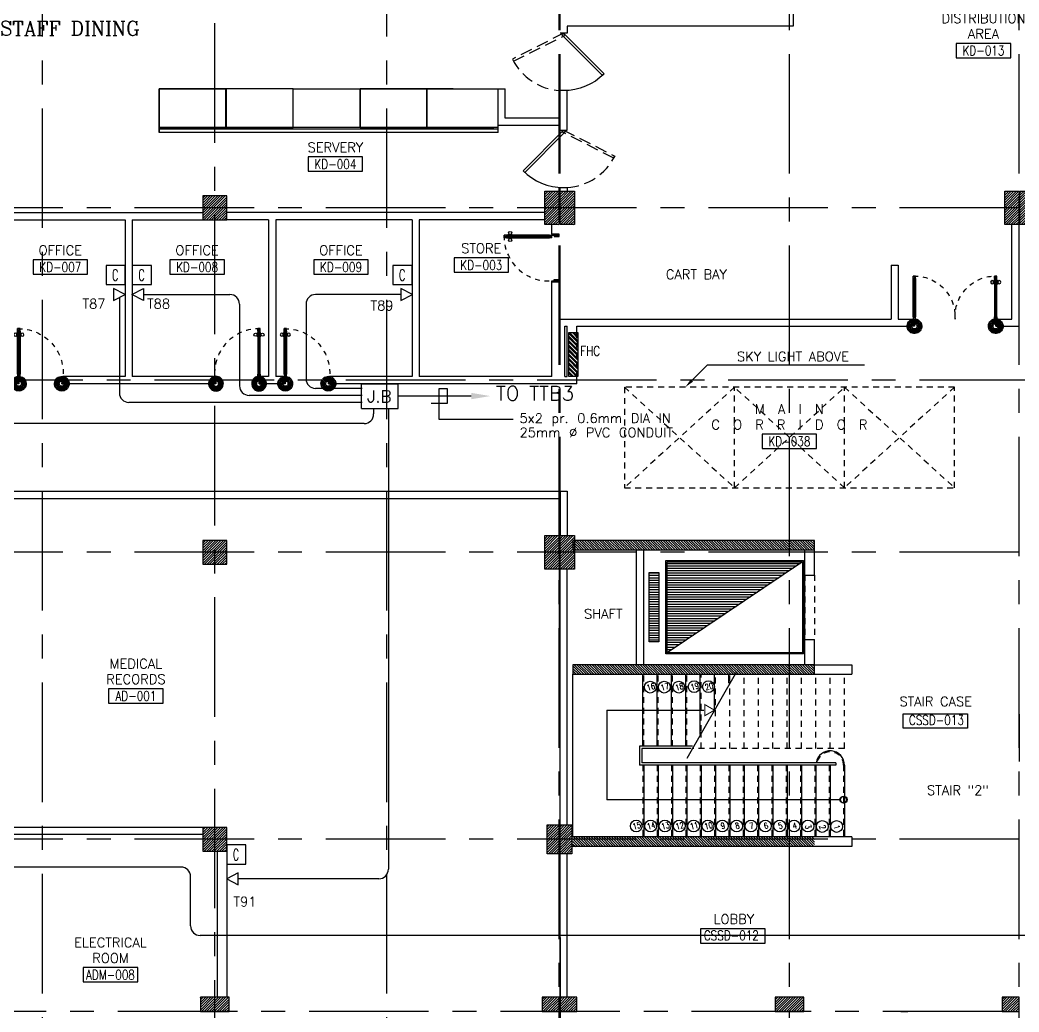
# Model space of a CAD drawing. Extents: x 0.8 to 94.1, y -6.1 to 84.2.
# Drawn here: x 28.48 to 49.38, y 40.48 to 61.22 of the extents above; entities that cross this region are included whole.
import ezdxf
from ezdxf.enums import TextEntityAlignment as Align

# ---------------------------------------------------------------- set-up
doc = ezdxf.new("R2010")
doc.units = 0
doc.header["$MEASUREMENT"] = 0
for name, pattern in [('CENTERX2', [4, 2.5, -0.5, 0.5, -0.5]), ('HIDDEN', [0.375, 0.25, -0.125]), ('HIDDEN2', [0.1875, 0.125, -0.0625])]:
    doc.linetypes.add(name, pattern=pattern)
doc.layers.get('0').update_dxf_attribs({"color": 11, "linetype": 'CONTINUOUS'})
for name, color, linetype in [('AXES', 11, 'CENTERX2'), ('COL', 11, 'CONTINUOUS'), ('COUNTER', 11, 'CONTINUOUS'), ('DOOR', 11, 'CONTINUOUS'), ('E-CO', 6, 'CONTINUOUS'), ('E-TEL', 4, 'CONTINUOUS'), ('E-TEXT', 2, 'CONTINUOUS'), ('E-WIRE', 4, 'CONTINUOUS'), ('FHC', 11, 'CONTINUOUS'), ('HAT', 11, 'CONTINUOUS'), ('HIDDEN', 11, 'HIDDEN2'), ('LIFTS', 11, 'CONTINUOUS'), ('RM-BOX', 11, 'CONTINUOUS'), ('RM-IND', 11, 'CONTINUOUS'), ('RM-NAME', 11, 'CONTINUOUS'), ('RM-NO', 11, 'CONTINUOUS'), ('SLOPE', 11, 'CONTINUOUS'), ('STR', 11, 'CONTINUOUS'), ('WALL', 11, 'CONTINUOUS')]:
    doc.layers.add(name, color=color, linetype=linetype)
doc.styles.add('ROMANC', font='romanc', dxfattribs={"height": 0.1})
doc.styles.add('ROMANS', font='ROMANS.shx', dxfattribs={"width": 0.6})
doc.styles.get("Standard").update_dxf_attribs({"font": 'TXT.shx'})
pattern_1 = [(45, (-343.988534, 1.958326), (-0.0265165043, 0.0265165043), [])]

# ---------------------------------------------------------------- blocks, each defined once
blk = doc.blocks.new('RM1')
at = {"layer": 'RM-BOX'}
blk.add_lwpolyline([(570, -200), (-570, -200), (-570, -500), (570, -500)], close=True, dxfattribs=at)
at = {"layer": 'RM-NAME', "style": 'ROMANS'}
for tag, p in [('ROOMNAME1', (0, 324)), ('ROOMNAME2', (0, 0))]:
    blk.add_attdef(tag, text='', height=200, dxfattribs=at).set_placement(p, align=Align.MIDDLE)
at = {"layer": 'RM-NO', "style": 'ROMANS', "width": 0.8}
blk.add_attdef('ROOMNO', text='', height=200, dxfattribs=at).set_placement((0, -350), align=Align.MIDDLE)
blk = doc.blocks.new('COL50')
at = {"layer": 'COL'}
blk.add_lwpolyline([(-250, 250), (-250, -250), (250, -250), (250, 250)], close=True, dxfattribs=at)
blk = doc.blocks.new('*X90')
at = {"color": 0}
for p, q in [((203889, 41926), (204364, 42401)), ((203889, 41979), (204311, 42401)), ((203889, 42032), (204258, 42401)), ((203889, 42085), (204205, 42401)), ((203889, 42138), (204152, 42401)), ((203889, 42191), (204099, 42401)), ((203889, 42244), (204046, 42401)), ((203889, 42297), (203993, 42401)), ((203889, 42350), (203940, 42401)), ((203917, 41901), (204389, 42373)), ((203970, 41901), (204389, 42320)), ((204023, 41901), (204389, 42267)), ((204076, 41901), (204389, 42214)), ((204129, 41901), (204389, 42161)), ((204182, 41901), (204389, 42108)), ((204235, 41901), (204389, 42055)), ((204288, 41901), (204389, 42001)), ((204341, 41901), (204389, 41948))]:
    blk.add_line(p, q, dxfattribs=at)
blk = doc.blocks.new('*X92')
at = {"color": 0}
for p, q in [((203889, 47918), (204371, 48401)), ((203889, 47972), (204318, 48401)), ((203889, 48025), (204265, 48401)), ((203889, 48078), (204212, 48401)), ((203889, 48131), (204159, 48401)), ((203889, 48184), (204106, 48401)), ((203889, 48237), (204053, 48401)), ((203889, 48290), (204000, 48401)), ((203889, 48343), (203947, 48401)), ((203924, 47901), (204389, 48365)), ((203977, 47901), (204389, 48312)), ((204030, 47901), (204389, 48259)), ((204083, 47901), (204389, 48206)), ((204136, 47901), (204389, 48153)), ((204189, 47901), (204389, 48100)), ((204242, 47901), (204389, 48047)), ((204295, 47901), (204389, 47994)), ((204348, 47901), (204389, 47941))]:
    blk.add_line(p, q, dxfattribs=at)
blk = doc.blocks.new('*X94')
at = {"color": 0}
for p, q in [((203889, 55131), (204359, 55601)), ((203889, 55184), (204306, 55601)), ((203889, 55237), (204253, 55601)), ((203889, 55290), (204199, 55601)), ((203889, 55343), (204146, 55601)), ((203889, 55396), (204093, 55601)), ((203889, 55449), (204040, 55601)), ((203889, 55502), (203987, 55601)), ((203889, 55555), (203934, 55601)), ((203912, 55101), (204389, 55578)), ((203965, 55101), (204389, 55525)), ((204018, 55101), (204389, 55472)), ((204071, 55101), (204389, 55419)), ((204124, 55101), (204389, 55366)), ((204177, 55101), (204389, 55313)), ((204230, 55101), (204389, 55260)), ((204283, 55101), (204389, 55207)), ((204336, 55101), (204389, 55154))]:
    blk.add_line(p, q, dxfattribs=at)
blk = doc.blocks.new('A$C272A55A0')
at = {"layer": 'DOOR', "color": 0, "linetype": 'ByBlock'}
for p, q in [((0, 900), (0, 1050)), ((50, 1050), (0, 1050)), ((50, 950), (50, 1050)), ((1750, 950), (1750, 1050)), ((1750, 1050), (1800, 1050)), ((1800, 1050), (1800, 900)), ((0, 900), (25, 900)), ((25, 950), (50, 950)), ((25, 900), (25, 950)), ((75, 900), (25, 900)), ((25, 850), (25, 900)), ((42, 850), (25, 850)), ((58, 870), (42, 870)), ((42, 870), (42, 850)), ((58, 850), (58, 870)), ((75, 850), (58, 850)), ((75, 900), (75, 850)), ((1725, 900), (1775, 900)), ((1725, 900), (1725, 850)), ((1725, 850), (1742, 850)), ((1742, 870), (1758, 870)), ((1742, 850), (1742, 870)), ((1775, 950), (1750, 950)), ((1758, 870), (1758, 850)), ((1758, 850), (1775, 850)), ((1775, 900), (1775, 950)), ((1800, 900), (1775, 900)), ((1775, 850), (1775, 900)), ((25, 50), (42, 50)), ((25, 50), (25, 0)), ((25, 0), (75, 0)), ((75, 0), (25, 0)), ((42, 50), (42, 30)), ((42, 30), (58, 30)), ((58, 50), (75, 50)), ((58, 50), (58, 30)), ((75, 50), (75, 0)), ((1718, 160), (1709, 160)), ((1709, 95), (1709, 160)), ((1718, 95), (1709, 95)), ((1725, 173), (1718, 173)), ((1718, 173), (1718, 83)), ((1718, 95), (1718, 160)), ((1725, 83), (1718, 83)), ((1742, 50), (1725, 50)), ((1725, 50), (1725, 0)), ((1775, 0), (1725, 0)), ((1725, 0), (1775, 0)), ((1742, 50), (1742, 30)), ((1758, 30), (1742, 30)), ((1775, 50), (1758, 50)), ((1758, 50), (1758, 30)), ((1775, 173), (1782, 173)), ((1775, 83), (1782, 83)), ((1775, 50), (1775, 0)), ((1782, 173), (1782, 83)), ((1782, 160), (1791, 160)), ((1782, 95), (1782, 160)), ((1782, 95), (1791, 95)), ((1791, 95), (1791, 160))]:
    blk.add_line(p, q, dxfattribs=at)
at = {"layer": 'DOOR', "color": 9, "linetype": 'ByBlock'}
for p, q in [((50, 1050), (0, 1010)), ((50, 1050), (0, 937)), ((50, 1050), (37, 950)), ((1750, 1050), (1800, 1010)), ((1750, 1050), (1800, 937)), ((1750, 1050), (1763, 950))]:
    blk.add_line(p, q, dxfattribs=at)
at = {"layer": 'DOOR', "linetype": 'ByBlock'}
for p, q in [((25, 850), (25, 50)), ((42, 850), (42, 50)), ((58, 850), (58, 50)), ((75, 50), (75, 850)), ((1725, 50), (1725, 850)), ((1742, 850), (1742, 50)), ((1758, 850), (1758, 50)), ((1775, 850), (1775, 50))]:
    blk.add_line(p, q, dxfattribs=at)
at = {"layer": 'DOOR', "color": 0, "linetype": 'ByBlock'}
for centre in [(1676, 128), (1824, 128)]:
    blk.add_circle(centre, 32.4, dxfattribs=at)
at = {"layer": 'DOOR', "color": 9, "linetype": 'ByBlock'}
for centre, radius, start, end in [((50, 1050), 34.4, 180, 270), ((50, 1050), 14.4, 180, 270), ((1750, 1050), 14.4, 270, 0), ((1750, 1050), 34.4, 270, 0), ((50, 1050), 54.4, 203.2074, 270), ((50, 1050), 74.4, 227.7764, 270), ((50, 1050), 94.4, 238.0182, 270), ((50, 1050), 114, 244.0838, 257.3774), ((50, 1050), 134, 248.1598, 259.28), ((50, 1050), 154, 251.1053, 256.2858), ((1750, 1050), 54.4, 270, 336.7926), ((1750, 1050), 74.4, 270, 312.2236), ((1750, 1050), 94.4, 270, 301.9818), ((1750, 1050), 114, 282.6226, 295.9162), ((1750, 1050), 134, 280.72, 291.8402), ((1750, 1050), 154, 283.7142, 288.8947)]:
    blk.add_arc(centre, radius, start, end, dxfattribs=at)
at = {"layer": 'DOOR', "linetype": 'HIDDEN', "ltscale": 0.5}
for centre, start, end in [((50, 851), 268.3174, 3.2965), ((1750, 851), 176.7035, 271.6826)]:
    blk.add_arc(centre, 851, start, end, dxfattribs=at)
at = {"layer": 'WALL', "linetype": 'ByBlock'}
blk.add_line((1800, 900), (1800, 1050), dxfattribs=at)
blk = doc.blocks.new('C11')
at = {"layer": 'HAT'}
h = blk.add_hatch(dxfattribs=at)
h.set_pattern_fill('ANSI31', color=256, scale=300, style=0)
h.set_pattern_definition([(45, (-383765.23, -62181), (-26.5165043, 26.5165043), [])])
h.paths.add_polyline_path([(-20, 350), (-20, 700), (-320, 700), (-320, 350)])
h.paths.add_polyline_path([(-320, 0), (-20, 0), (-20, 350), (-320, 350)])
h = blk.add_hatch(dxfattribs=at)
h.set_pattern_fill('ANSI31', color=256, scale=300, style=0)
h.set_pattern_definition([(45, (-383445.23, -62181), (-26.5165043, 26.5165043), [])])
h.paths.add_polyline_path([(300, 350), (300, 700), (0, 700), (0, 350)])
h.paths.add_polyline_path([(0, 0), (300, 0), (300, 350), (0, 350)])
at = {"layer": 'COL'}
for points in [[(-20, 700), (-20, 0), (-320, 0), (-320, 700)], [(300, 700), (300, 0), (0, 0), (0, 700)]]:
    blk.add_lwpolyline(points, close=True, dxfattribs=at)
blk = doc.blocks.new('A$C24ED45A6')
at = {"layer": 'DOOR', "color": 0, "linetype": 'ByBlock'}
for p, q in [((909, 1055), (909, 990)), ((918, 1055), (909, 1055)), ((918, 978), (918, 1068)), ((925, 1068), (918, 1068)), ((918, 1055), (918, 990)), ((925, 1100), (925, 1150)), ((925, 1150), (975, 1150)), ((975, 1150), (925, 1150)), ((942, 1100), (925, 1100)), ((942, 1100), (942, 1120)), ((958, 1120), (942, 1120)), ((958, 1100), (958, 1120)), ((975, 1100), (958, 1100)), ((975, 1100), (975, 1150)), ((975, 1068), (982, 1068)), ((982, 978), (982, 1068)), ((982, 1055), (982, 990)), ((982, 1055), (991, 1055)), ((991, 1055), (991, 990)), ((918, 990), (909, 990)), ((925, 978), (918, 978)), ((975, 978), (982, 978)), ((982, 990), (991, 990)), ((0, 0), (0, 150)), ((0, 150), (25, 150)), ((50, 0), (0, 0)), ((25, 150), (25, 100)), ((25, 100), (50, 100)), ((50, 100), (50, 0)), ((925, 150), (925, 200)), ((925, 200), (942, 200)), ((925, 150), (975, 150)), ((942, 200), (942, 180)), ((942, 180), (958, 180)), ((975, 100), (950, 100)), ((950, 100), (950, 0)), ((958, 180), (958, 200)), ((958, 200), (975, 200)), ((975, 200), (975, 150)), ((1000, 150), (975, 150)), ((975, 150), (975, 100)), ((1000, 150), (1000, 0)), ((950, 0), (1000, 0))]:
    blk.add_line(p, q, dxfattribs=at)
at = {"layer": 'DOOR', "linetype": 'ByBlock'}
for p, q in [((925, 1100), (925, 200)), ((942, 200), (942, 1100)), ((958, 200), (958, 1100)), ((975, 200), (975, 1100))]:
    blk.add_line(p, q, dxfattribs=at)
at = {"layer": 'DOOR', "color": 9, "linetype": 'ByBlock'}
for p, q in [((50, 0), (0, 114)), ((50, 0), (0, 40)), ((50, 0), (37, 100)), ((950, 0), (1000, 114)), ((950, 0), (963, 100)), ((950, 0), (1000, 40))]:
    blk.add_line(p, q, dxfattribs=at)
at = {"layer": 'DOOR', "color": 0, "linetype": 'ByBlock'}
for centre in [(876, 1023), (1024, 1023)]:
    blk.add_circle(centre, 32.4, dxfattribs=at)
at = {"layer": 'DOOR', "linetype": 'HIDDEN', "ltscale": 0.5}
blk.add_arc((950, 222), 928, 88.456, 184.4816, dxfattribs=at)
at = {"layer": 'DOOR', "color": 9, "linetype": 'ByBlock'}
for centre, radius, start, end in [((50, 0), 154, 103.7142, 108.8947), ((50, 0), 134, 100.72, 111.8402), ((50, 0), 114, 102.6226, 115.9162), ((50, 0), 94.4, 90, 121.9818), ((50, 0), 74.4, 90, 132.2236), ((50, 0), 54.4, 90, 156.7926), ((50, 0), 34.4, 90, 180), ((50, 0), 14.4, 90, 180), ((950, 0), 94.4, 58.0182, 90), ((950, 0), 74.4, 47.7764, 90), ((950, 0), 54.4, 23.2074, 90), ((950, 0), 34.4, 0, 90), ((950, 0), 14.4, 0, 90), ((950, 0), 134, 68.1598, 79.28), ((950, 0), 114, 64.0838, 77.3774), ((950, 0), 154, 71.1053, 76.2858)]:
    blk.add_arc(centre, radius, start, end, dxfattribs=at)
at = {"layer": 'WALL'}
blk.add_line((1000, 0), (1000, 150), dxfattribs=at)
blk = doc.blocks.new('*X123')
at = {"color": 0}
for p, q in [((61359, 45555), (61555, 45751)), ((61359, 45608), (61502, 45751)), ((61359, 45661), (61449, 45751)), ((61359, 45714), (61396, 45751)), ((61408, 45551), (61608, 45751)), ((61461, 45551), (61661, 45751)), ((61514, 45551), (61714, 45751)), ((61567, 45551), (61767, 45751)), ((61620, 45551), (61820, 45751)), ((61673, 45551), (61873, 45751)), ((61726, 45551), (61926, 45751)), ((61779, 45551), (61979, 45751)), ((61832, 45551), (62032, 45751)), ((61885, 45551), (62085, 45751)), ((61938, 45551), (62138, 45751)), ((61991, 45551), (62191, 45751)), ((62044, 45551), (62244, 45751)), ((62097, 45551), (62297, 45751)), ((62150, 45551), (62350, 45751)), ((62203, 45551), (62403, 45751)), ((62256, 45551), (62456, 45751)), ((62309, 45551), (62509, 45751)), ((62362, 45551), (62562, 45751)), ((62415, 45551), (62615, 45751)), ((62469, 45551), (62669, 45751)), ((62522, 45551), (62722, 45751)), ((62575, 45551), (62775, 45751)), ((62628, 45551), (62828, 45751)), ((62681, 45551), (62881, 45751)), ((62734, 45551), (62934, 45751)), ((62787, 45551), (62987, 45751)), ((62840, 45551), (63040, 45751)), ((62893, 45551), (63093, 45751)), ((62946, 45551), (63146, 45751)), ((62999, 45551), (63199, 45751)), ((63052, 45551), (63252, 45751)), ((63105, 45551), (63305, 45751)), ((63158, 45551), (63358, 45751)), ((63211, 45551), (63411, 45751)), ((63264, 45551), (63464, 45751)), ((63317, 45551), (63517, 45751)), ((63370, 45551), (63570, 45751)), ((63423, 45551), (63623, 45751)), ((63476, 45551), (63676, 45751)), ((63529, 45551), (63729, 45751)), ((63582, 45551), (63782, 45751)), ((63635, 45551), (63835, 45751)), ((63688, 45551), (63888, 45751)), ((63741, 45551), (63941, 45751)), ((63794, 45551), (63994, 45751)), ((63847, 45551), (64047, 45751)), ((63900, 45551), (64100, 45751)), ((63953, 45551), (64153, 45751)), ((64006, 45551), (64206, 45751)), ((64060, 45551), (64260, 45751)), ((64113, 45551), (64313, 45751)), ((64166, 45551), (64366, 45751)), ((64219, 45551), (64419, 45751)), ((64272, 45551), (64472, 45751)), ((64325, 45551), (64525, 45751)), ((64378, 45551), (64578, 45751)), ((64431, 45551), (64631, 45751)), ((64484, 45551), (64684, 45751)), ((64537, 45551), (64737, 45751)), ((64590, 45551), (64790, 45751)), ((64643, 45551), (64843, 45751)), ((64696, 45551), (64896, 45751)), ((64749, 45551), (64949, 45751)), ((64802, 45551), (65002, 45751)), ((64855, 45551), (65055, 45751)), ((64908, 45551), (65108, 45751)), ((64961, 45551), (65161, 45751)), ((65014, 45551), (65214, 45751)), ((65067, 45551), (65267, 45751)), ((65120, 45551), (65320, 45751)), ((65173, 45551), (65373, 45751)), ((65226, 45551), (65426, 45751)), ((65279, 45551), (65479, 45751)), ((65332, 45551), (65532, 45751)), ((65385, 45551), (65585, 45751)), ((65438, 45551), (65638, 45751)), ((65491, 45551), (65691, 45751)), ((65544, 45551), (65744, 45751)), ((65597, 45551), (65797, 45751)), ((65651, 45551), (65851, 45751)), ((65704, 45551), (65904, 45751)), ((65757, 45551), (65957, 45751)), ((65810, 45551), (66010, 45751)), ((65863, 45551), (66063, 45751)), ((65916, 45551), (66116, 45751)), ((65969, 45551), (66169, 45751)), ((66022, 45551), (66222, 45751)), ((66075, 45551), (66275, 45751)), ((66128, 45551), (66328, 45751)), ((66181, 45551), (66381, 45751)), ((66234, 45551), (66409, 45726)), ((66287, 45551), (66409, 45673)), ((66340, 45551), (66409, 45620)), ((66393, 45551), (66409, 45567))]:
    blk.add_line(p, q, dxfattribs=at)
blk = doc.blocks.new('*X122')
at = {"color": 0}
for p, q in [((61359, 48207), (61553, 48401)), ((61359, 48260), (61500, 48401)), ((61359, 48313), (61447, 48401)), ((61359, 48366), (61394, 48401)), ((61406, 48201), (61606, 48401)), ((61459, 48201), (61659, 48401)), ((61512, 48201), (61712, 48401)), ((61565, 48201), (61765, 48401)), ((61618, 48201), (61818, 48401)), ((61671, 48201), (61871, 48401)), ((61724, 48201), (61924, 48401)), ((61777, 48201), (61977, 48401)), ((61830, 48201), (62030, 48401)), ((61884, 48201), (62084, 48401)), ((61937, 48201), (62137, 48401)), ((61990, 48201), (62190, 48401)), ((62043, 48201), (62243, 48401)), ((62096, 48201), (62296, 48401)), ((62149, 48201), (62349, 48401)), ((62202, 48201), (62402, 48401)), ((62255, 48201), (62455, 48401)), ((62308, 48201), (62508, 48401)), ((62361, 48201), (62561, 48401)), ((62414, 48201), (62614, 48401)), ((62467, 48201), (62667, 48401)), ((62520, 48201), (62720, 48401)), ((62573, 48201), (62773, 48401)), ((62626, 48201), (62826, 48401)), ((62679, 48201), (62879, 48401)), ((62732, 48201), (62932, 48401)), ((62785, 48201), (62985, 48401)), ((62838, 48201), (63038, 48401)), ((62891, 48201), (63091, 48401)), ((62944, 48201), (63144, 48401)), ((62997, 48201), (63197, 48401)), ((63050, 48201), (63250, 48401)), ((63103, 48201), (63303, 48401)), ((63156, 48201), (63356, 48401)), ((63209, 48201), (63409, 48401)), ((63262, 48201), (63462, 48401)), ((63315, 48201), (63515, 48401)), ((63368, 48201), (63568, 48401)), ((63421, 48201), (63621, 48401)), ((63475, 48201), (63675, 48401)), ((63528, 48201), (63728, 48401)), ((63581, 48201), (63781, 48401)), ((63634, 48201), (63834, 48401)), ((63687, 48201), (63887, 48401)), ((63740, 48201), (63940, 48401)), ((63793, 48201), (63993, 48401)), ((63846, 48201), (64046, 48401)), ((63899, 48201), (64099, 48401)), ((63952, 48201), (64152, 48401)), ((64005, 48201), (64205, 48401)), ((64058, 48201), (64258, 48401)), ((64111, 48201), (64311, 48401)), ((64164, 48201), (64364, 48401)), ((64217, 48201), (64417, 48401)), ((64270, 48201), (64470, 48401)), ((64323, 48201), (64523, 48401)), ((64376, 48201), (64576, 48401)), ((64429, 48201), (64629, 48401)), ((64482, 48201), (64682, 48401)), ((64535, 48201), (64735, 48401)), ((64588, 48201), (64788, 48401)), ((64641, 48201), (64841, 48401)), ((64694, 48201), (64894, 48401)), ((64747, 48201), (64947, 48401)), ((64800, 48201), (65000, 48401)), ((64853, 48201), (65053, 48401)), ((64906, 48201), (65106, 48401)), ((64959, 48201), (65159, 48401)), ((65012, 48201), (65212, 48401)), ((65065, 48201), (65265, 48401)), ((65119, 48201), (65319, 48401)), ((65172, 48201), (65372, 48401)), ((65225, 48201), (65425, 48401)), ((65278, 48201), (65478, 48401)), ((65331, 48201), (65531, 48401)), ((65384, 48201), (65584, 48401)), ((65437, 48201), (65637, 48401)), ((65490, 48201), (65690, 48401)), ((65543, 48201), (65743, 48401)), ((65596, 48201), (65796, 48401)), ((65649, 48201), (65849, 48401)), ((65702, 48201), (65902, 48401)), ((65755, 48201), (65955, 48401)), ((65808, 48201), (66008, 48401)), ((65861, 48201), (66061, 48401)), ((65914, 48201), (66114, 48401)), ((65967, 48201), (66167, 48401)), ((66020, 48201), (66220, 48401)), ((66073, 48201), (66273, 48401)), ((66126, 48201), (66326, 48401)), ((66179, 48201), (66379, 48401)), ((66232, 48201), (66409, 48378)), ((66285, 48201), (66409, 48325)), ((66338, 48201), (66409, 48272)), ((66391, 48201), (66409, 48219))]:
    blk.add_line(p, q, dxfattribs=at)

msp = doc.modelspace()

# ---------------------------------------------------------------- hatches: boundary and pattern name
at = {"layer": 'FHC', "linetype": 'ByBlock', "ltscale": 0.3}
h = msp.add_hatch(dxfattribs=at)
h.set_pattern_fill('ANSI32', color=11, scale=175, angle=90, style=0)
h.set_pattern_definition([(135, (71.2027, -178.43204), (-0.046403882, -0.046403882), []), (135, (71.2027, -178.401104), (-0.046403882, -0.046403882), [])])
h.paths.add_polyline_path([(40.1517, 54.6841), (39.9617, 54.6841), (39.9617, 53.7641), (40.1517, 53.7641)])
h.paths.add_polyline_path([(40.5728, 53.5515), (40.152, 53.5515), (40.152, 53.814), (40.5728, 53.814)], flags=9)
at = {"layer": 'HAT'}
h = msp.add_hatch(dxfattribs=at)
h.set_pattern_fill('ANSI31', color=256, scale=0.3, style=0)
h.set_pattern_definition([(45, (-343.988534, -5.241674), (-0.0265165043, 0.0265165043), [])])
h.paths.add_polyline_path([(39.7567, 57.2893), (39.7567, 57.6393), (39.4567, 57.6393), (39.4567, 57.2893)])
h.paths.add_polyline_path([(39.4567, 56.9393), (39.7567, 56.9393), (39.7567, 57.2893), (39.4567, 57.2893)])
h = msp.add_hatch(dxfattribs=at)
h.set_pattern_fill('ANSI31', color=256, scale=0.3, style=0)
h.set_pattern_definition([(45, (-343.668534, -5.241674), (-0.0265165043, 0.0265165043), [])])
h.paths.add_polyline_path([(40.0767, 57.2893), (40.0767, 57.6393), (39.7767, 57.6393), (39.7767, 57.2893)])
h.paths.add_polyline_path([(39.7767, 56.9393), (40.0767, 56.9393), (40.0767, 57.2893), (39.7767, 57.2893)])
h = msp.add_hatch(dxfattribs=at)
h.set_pattern_fill('ANSI31', color=256, scale=0.3, style=0)
h.set_pattern_definition(pattern_1)
h.paths.add_polyline_path([(39.7567, 44.3893), (39.5067, 44.3893), (39.5067, 44.0893), (39.7567, 44.0893)])
h.paths.add_polyline_path([(39.7567, 44.0893), (39.5067, 44.0893), (39.5067, 43.7893), (39.7567, 43.7893)])
h = msp.add_hatch(dxfattribs=at)
h.set_pattern_fill('ANSI31', color=256, scale=0.3, style=0)
h.set_pattern_definition([(45, (-343.718534, 1.958326), (-0.0265165043, 0.0265165043), [])])
h.paths.add_polyline_path([(40.0267, 44.3893), (39.7767, 44.3893), (39.7767, 44.0893), (40.0267, 44.0893)])
h.paths.add_polyline_path([(40.0267, 44.0893), (39.7767, 44.0893), (39.7767, 43.7893), (40.0267, 43.7893)])
h = msp.add_hatch(dxfattribs=at)
h.set_pattern_fill('ANSI31', color=256, scale=0.3, style=0)
h.set_pattern_definition([(135, (804.707514, 1.958326), (0.0265165043, 0.0265165043), [])])
h.paths.add_polyline_path([(44.8467, 44.1393), (45.0967, 44.1393), (45.0967, 44.0893), (44.8467, 44.0893)])
h.paths.add_polyline_path([(44.8467, 44.0893), (45.0967, 44.0893), (45.0967, 43.9393), (44.8467, 43.9393)])
h.paths.add_polyline_path([(43.6467, 44.0893), (44.8467, 44.0893), (44.8467, 43.9393), (43.6467, 43.9393)])
h.paths.add_polyline_path([(43.6467, 44.1393), (44.8467, 44.1393), (44.8467, 44.0893), (43.6467, 44.0893)])
h.paths.add_polyline_path([(42.4467, 44.0893), (43.6467, 44.0893), (43.6467, 43.9393), (42.4467, 43.9393)])
h.paths.add_polyline_path([(42.4467, 44.1393), (43.6467, 44.1393), (43.6467, 44.0893), (42.4467, 44.0893)])
h.paths.add_polyline_path([(41.2467, 44.0893), (42.4467, 44.0893), (42.4467, 43.9393), (41.2467, 43.9393)])
h.paths.add_polyline_path([(41.2467, 44.1393), (42.4467, 44.1393), (42.4467, 44.0893), (41.2467, 44.0893)])
h.paths.add_polyline_path([(40.0467, 44.1393), (41.2467, 44.1393), (41.2467, 44.0893), (40.0467, 44.0893)])
h.paths.add_polyline_path([(40.0467, 44.0893), (41.2467, 44.0893), (41.2467, 43.9393), (40.0467, 43.9393)])
h = msp.add_hatch(dxfattribs=at)
h.set_pattern_fill('ANSI31', color=256, scale=0.3, style=0)
h.set_pattern_definition([(45, (-325.988534, 1.958326), (-0.0265165043, 0.0265165043), [])])
h.paths.add_polyline_path([(32.5567, 40.4893), (32.5567, 40.7893), (32.2567, 40.7893), (32.2567, 40.4893)])
h.paths.add_polyline_path([(32.8567, 40.4893), (32.8567, 40.7893), (32.5567, 40.7893), (32.5567, 40.4893)])
h = msp.add_hatch(dxfattribs=at)
h.set_pattern_fill('ANSI31', color=256, scale=0.3, style=0)
h.set_pattern_definition(pattern_1)
h.paths.add_polyline_path([(39.4067, 40.4893), (39.7567, 40.4893), (39.7567, 40.7893), (39.4067, 40.7893)])
h = msp.add_hatch(dxfattribs=at)
h.set_pattern_fill('ANSI31', color=256, scale=0.3, style=0)
h.set_pattern_definition([(45, (-343.618534, 1.958326), (-0.0265165043, 0.0265165043), [])])
h.paths.add_polyline_path([(39.7767, 40.4893), (40.1267, 40.4893), (40.1267, 40.7893), (39.7767, 40.7893)])
h = msp.add_hatch(dxfattribs=at)
h.set_pattern_fill('ANSI31', color=256, scale=0.3, style=0)
h.set_pattern_definition([(45, (-313.968534, 1.958326), (-0.0265165043, 0.0265165043), [])])
h.paths.add_polyline_path([(44.5767, 40.4893), (44.5767, 40.7893), (44.2767, 40.7893), (44.2767, 40.4893)])
h.paths.add_polyline_path([(44.8767, 40.4893), (44.8767, 40.7893), (44.5767, 40.7893), (44.5767, 40.4893)])
h = msp.add_hatch(dxfattribs=at)
h.set_pattern_fill('ANSI31', color=256, scale=0.3, style=0)
h.set_pattern_definition([(45, (-334.368534, 1.958326), (-0.0265165043, 0.0265165043), [])])
h.paths.add_polyline_path([(49.0267, 40.4893), (49.3767, 40.4893), (49.3767, 40.7893), (49.0267, 40.7893)])
at = {"layer": 'LIFTS'}
h = msp.add_hatch(dxfattribs=at)
h.set_pattern_fill('_U', color=8, scale=0.05, style=0, pattern_type=0)
h.set_pattern_definition([(180, (477.132445, 1.958326), (0, 0.05), [])])
h.paths.add_polyline_path([(44.8467, 49.8893), (42.0155, 47.9893), (42.0155, 49.8893)])
h.paths.add_polyline_path([(41.8405, 49.6643), (41.8405, 48.2143), (41.6405, 48.2143), (41.6405, 49.6643)])

# ---------------------------------------------------------------- linework, layer by layer
at = {"layer": 'AXES'}
for p, q in [((32.5567, -5.3521), (32.5567, 83.5441)), ((44.5767, 6.005), (44.5767, 83.5441)), ((39.7567, 6.005), (39.7567, 83.1941)), ((39.7767, 6.005), (39.7767, 83.1941)), ((49.3767, 6.005), (49.3767, 83.1941)), ((28.9567, 12.8693), (28.9567, 71.6893)), ((36.1567, 12.8693), (36.1567, 71.6893)), ((93.3795, 57.2893), (23.5567, 57.2893)), ((81.7967, 53.6893), (23.5567, 53.6893)), ((93.3795, 50.0893), (23.5567, 50.0893)), ((93.3795, 44.0893), (23.5567, 44.0893)), ((93.0295, 40.4893), (23.5567, 40.4893))]:
    msp.add_line(p, q, dxfattribs=at)
at = {"layer": 'COL'}
for points in [[(32.3067, 57.5393), (32.3067, 57.0393), (32.8067, 57.0393), (32.8067, 57.5393)], [(39.7567, 57.6393), (39.7567, 56.9393), (39.4567, 56.9393), (39.4567, 57.6393)], [(40.0767, 57.6393), (40.0767, 56.9393), (39.7767, 56.9393), (39.7767, 57.6393)], [(45.0967, 50.3393), (40.0467, 50.3393), (40.0467, 50.1393), (45.0967, 50.1393)], [(45.0967, 47.7393), (40.0467, 47.7393), (40.0467, 47.5393), (45.0967, 47.5393)], [(39.7567, 44.3893), (39.7567, 43.7893), (39.5067, 43.7893), (39.5067, 44.3893)], [(40.0267, 44.3893), (40.0267, 43.7893), (39.7767, 43.7893), (39.7767, 44.3893)], [(32.8567, 40.7893), (32.2567, 40.7893), (32.2567, 40.4893), (32.8567, 40.4893)], [(39.4067, 40.7893), (39.4067, 40.4893), (39.7567, 40.4893), (39.7567, 40.7893)], [(39.7767, 40.7893), (39.7767, 40.4893), (40.1267, 40.4893), (40.1267, 40.7893)], [(44.8767, 40.7893), (44.2767, 40.7893), (44.2767, 40.4893), (44.8767, 40.4893)], [(49.0267, 40.7893), (49.0267, 40.4893), (49.3767, 40.4893), (49.3767, 40.7893)]]:
    msp.add_lwpolyline(points, close=True, dxfattribs=at)
at = {"layer": 'COUNTER'}
msp.add_line((39.7567, 49.7393), (39.7567, 47.2143), dxfattribs=at)
at = {"layer": 'DOOR', "color": 11, "linetype": 'HIDDEN'}
for points in [[(38.7806, 60.3983), (38.8031, 60.3537), (39.8742, 60.8947), (39.8517, 60.9393), (38.7806, 60.3983, 0.2646419), (39.7767, 59.7393, 0.4142117)], [(40.9228, 58.3733), (40.9003, 58.3287), (39.8292, 58.8697), (39.8517, 58.9143), (40.9228, 58.3733, -0.2646419), (39.9267, 57.7143, -0.4142117)]]:
    msp.add_lwpolyline(points, format="xyb", dxfattribs=at)
at = {"layer": 'DOOR'}
for points in [[(40.7002, 60.0908), (40.6649, 60.0554), (39.8163, 60.904), (39.8517, 60.9393), (40.7002, 60.0908, -0.1989107), (39.8517, 59.7393, -0.4142117)], [(39.0032, 58.0658), (39.0385, 58.0304), (39.8871, 58.879), (39.8517, 58.9143), (39.0032, 58.0658, 0.1989107), (39.8517, 57.7143, 0.4142117)]]:
    msp.add_lwpolyline(points, format="xyb", dxfattribs=at)
at = {"layer": 'E-CO', "color": 4}
for points in [[(30.6817, 56.0866), (30.2817, 56.0866), (30.2817, 55.6866), (30.6817, 55.6866)], [(31.2317, 56.0866), (30.8317, 56.0866), (30.8317, 55.6866), (31.2317, 55.6866)], [(36.6817, 56.0866), (36.2817, 56.0866), (36.2817, 55.6866), (36.6817, 55.6866)], [(33.2067, 43.9726), (32.8067, 43.9726), (32.8067, 43.5726), (33.2067, 43.5726)]]:
    msp.add_lwpolyline(points, close=True, dxfattribs=at)
at = {"layer": 'E-TEL', "color": 4}
for p, q in [((35.6236, 53.6143), (36.3897, 53.6143)), ((35.6236, 53.0965), (35.6236, 53.6143)), ((36.3897, 53.0965), (36.3897, 53.6143)), ((35.6236, 53.0965), (36.3897, 53.0965))]:
    msp.add_line(p, q, dxfattribs=at)
for points in [[(30.4395, 55.6038), (30.4395, 55.3513), (30.6817, 55.4776), (30.6817, 55.4776)], [(31.0661, 55.6038), (31.0661, 55.3513), (30.8239, 55.4776), (30.8239, 55.4776)], [(36.4473, 55.6038), (36.4473, 55.3513), (36.6895, 55.4776), (36.6895, 55.4776)], [(33.0489, 43.1369), (33.0489, 43.3895), (32.8067, 43.2632), (32.8067, 43.2632)]]:
    msp.add_lwpolyline(points, close=True, dxfattribs=at)
at = {"layer": 'E-TEXT', "color": 11}
msp.add_lwpolyline([(38.7995, 52.8684), (37.2518, 52.8684), (37.2518, 53.5119), (37.4158, 53.5119), (37.4158, 53.1989), (37.0803, 53.1989)], dxfattribs=at)
at = {"layer": 'E-WIRE', "color": 4}
for p, q in [((30.5606, 55.4144), (30.5606, 53.4225)), ((31.0661, 55.4776), (32.874, 55.4776)), ((36.4473, 55.4776), (34.6647, 55.4776)), ((33.074, 55.2776), (33.074, 53.5689)), ((34.4647, 55.2776), (34.4647, 53.7153)), ((35.638, 53.5153), (34.6647, 53.5153)), ((35.638, 53.3689), (33.274, 53.3689)), ((37.921, 53.3554), (36.3897, 53.3554)), ((35.638, 53.2225), (30.7606, 53.2225)), ((35.8793, 53.0965), (35.8793, 52.9804)), ((36.1869, 53.0965), (36.1869, 43.4632)), ((35.6793, 52.7804), (24.2176, 52.7804)), ((35.9869, 43.2632), (33.0489, 43.2632))]:
    msp.add_line(p, q, dxfattribs=at)
at = {"layer": 'E-WIRE'}
for p, q in [((31.8501, 43.5094), (25.7038, 43.5094)), ((32.0501, 42.2793), (32.0501, 43.3094)), ((54.7266, 42.0793), (32.2501, 42.0793))]:
    msp.add_line(p, q, dxfattribs=at)
at = {"layer": 'E-WIRE', "color": 4}
for centre, start, end in [((32.874, 55.2776), 0, 90), ((34.6647, 55.2776), 90, 180), ((34.6647, 53.7153), 180, 270), ((33.274, 53.5689), 180, 270), ((30.7606, 53.4225), 180, 270), ((35.6793, 52.9804), 270, 0), ((35.9869, 43.4632), 270, 0)]:
    msp.add_arc(centre, 0.2, start, end, dxfattribs=at)
at = {"layer": 'E-WIRE'}
for centre, start, end in [((31.8501, 43.3094), 0, 90), ((32.2501, 42.2793), 180, 270)]:
    msp.add_arc(centre, 0.2, start, end, dxfattribs=at)
at = {"layer": 'E-WIRE', "color": 4}
msp.add_solid([(37.921, 53.2887), (37.921, 53.4221), (38.321, 53.3554)], dxfattribs=at)
at = {"layer": 'FHC', "linetype": 'ByBlock', "ltscale": 0.3}
for p, q in [((39.9617, 53.7641), (39.9617, 54.6841)), ((39.9617, 54.6841), (40.1517, 54.6841)), ((40.1517, 54.6841), (40.1517, 53.7641)), ((40.1517, 53.7641), (39.9617, 53.7641))]:
    msp.add_line(p, q, dxfattribs=at)
at = {"layer": 'FHC', "color": 250, "linetype": 'HIDDEN', "ltscale": 0.25}
msp.add_line((40.1267, 53.7671), (40.1267, 54.6824), dxfattribs=at)
at = {"layer": 'HIDDEN'}
for p, q in [((48.0267, 53.5393), (41.1267, 53.5393)), ((41.1267, 53.5393), (41.1267, 51.4393)), ((43.4267, 53.5393), (41.1267, 51.4393)), ((41.1267, 53.5393), (43.4267, 51.4393)), ((45.7267, 51.4393), (43.4267, 53.5393)), ((43.4267, 51.4393), (45.7267, 53.5393)), ((43.4267, 51.4393), (43.4267, 53.5393)), ((43.4267, 51.4393), (43.4267, 53.5393)), ((48.0267, 53.5393), (45.7267, 51.4393)), ((45.7267, 53.5393), (48.0267, 51.4393)), ((45.7267, 51.4393), (45.7267, 53.5393)), ((45.7267, 51.4393), (45.7267, 53.5393)), ((48.0267, 51.4393), (48.0267, 53.5393)), ((41.1267, 51.4393), (48.0267, 51.4393)), ((44.8967, 49.6143), (44.8967, 48.2643)), ((45.0967, 49.6143), (45.0967, 48.2643)), ((49.3767, 46.7038), (49.3767, 46.7038))]:
    msp.add_line(p, q, dxfattribs=at)
at = {"layer": 'LIFTS'}
for p, q in [((44.8467, 49.8893), (42.0155, 47.9893)), ((44.8967, 48.2643), (44.8967, 49.6143))]:
    msp.add_line(p, q, dxfattribs=at)
for points in [[(44.8717, 47.9643), (41.9905, 47.9643), (41.9905, 49.9143), (44.8717, 49.9143)], [(44.8467, 47.9893), (42.0155, 47.9893), (42.0155, 49.8893), (44.8467, 49.8893)], [(41.8405, 48.2143), (41.6405, 48.2143), (41.6405, 49.6643), (41.8405, 49.6643)]]:
    msp.add_lwpolyline(points, close=True, dxfattribs=at)
at = {"layer": 'RM-BOX'}
for points in [[(46.9522, 46.7111), (48.3019, 46.7111), (48.3019, 46.4111), (46.9522, 46.4111)], [(44.067, 42.2214), (42.7172, 42.2214), (42.7172, 41.9214), (44.067, 41.9214)]]:
    msp.add_lwpolyline(points, close=True, dxfattribs=at)
at = {"layer": 'RM-IND'}
for p, q in [((42.5358, 53.6804), (42.8642, 54.0072)), ((42.8642, 54.0072), (43.3772, 54.0072)), ((43.3772, 54.0072), (46.1438, 54.0072))]:
    msp.add_line(p, q, dxfattribs=at)
msp.add_solid([(42.5593, 53.6568), (42.5122, 53.704), (42.394, 53.5393)], dxfattribs=at)
at = {"layer": 'SLOPE', "linetype": 'ByBlock'}
for p, q in [((31.3909, 59.777), (32.7909, 59.777)), ((32.7909, 59.777), (31.3909, 59.777)), ((32.7909, 59.777), (31.3909, 59.777)), ((31.3909, 59.777), (32.7909, 59.777)), ((31.3909, 59.777), (31.3909, 58.967)), ((31.3909, 58.867), (31.3909, 59.777)), ((31.3949, 58.967), (31.3949, 59.777)), ((31.3949, 59.777), (31.3949, 58.867)), ((32.7909, 58.967), (32.7909, 59.777)), ((32.7909, 58.967), (32.7909, 59.777)), ((32.7909, 58.967), (32.7909, 59.777)), ((32.7909, 58.967), (32.7909, 59.777)), ((32.7909, 58.967), (32.7909, 59.777)), ((32.7909, 58.967), (32.7909, 59.777)), ((32.7949, 59.777), (32.7949, 58.967)), ((34.1949, 59.777), (32.7949, 59.777)), ((34.1949, 59.777), (32.7949, 59.777)), ((32.7949, 59.777), (32.7949, 58.967)), ((34.1949, 59.777), (38.4817, 59.777)), ((34.1949, 58.967), (34.1949, 59.777)), ((34.1949, 58.9671), (34.1949, 59.777)), ((34.1949, 59.777), (35.5949, 59.777)), ((34.1949, 58.9671), (34.1949, 59.777)), ((34.1949, 58.967), (34.1949, 59.777)), ((36.9949, 59.7771), (35.5949, 59.7771)), ((35.5949, 59.7771), (35.5949, 58.9671)), ((35.5949, 59.777), (35.5949, 58.9671)), ((35.595, 58.967), (35.595, 59.777)), ((35.595, 58.9671), (35.595, 59.777)), ((36.9949, 58.9671), (36.9949, 59.7771)), ((36.9949, 59.7771), (36.9949, 58.9671)), ((36.9949, 59.7771), (36.9949, 58.9671)), ((37.5449, 59.7771), (36.9949, 59.7771)), ((37.5449, 59.7771), (36.9949, 59.7771)), ((36.995, 58.967), (36.995, 59.777)), ((36.995, 58.9671), (36.995, 59.777)), ((38.4817, 58.8671), (38.4817, 59.777)), ((31.3909, 58.967), (32.7909, 58.967)), ((31.3909, 58.967), (32.7909, 58.967)), ((31.3909, 58.967), (32.7909, 58.967)), ((31.3909, 58.967), (32.7909, 58.967)), ((32.7949, 58.967), (31.3909, 58.967)), ((32.7909, 58.932), (31.3909, 58.932)), ((32.7949, 58.967), (31.3949, 58.967)), ((32.7909, 58.932), (31.4259, 58.932)), ((34.1949, 58.967), (32.7949, 58.967)), ((32.7949, 58.967), (34.1949, 58.967)), ((32.7949, 58.967), (34.1949, 58.967)), ((34.1949, 58.967), (32.7949, 58.967)), ((34.1949, 58.932), (32.7949, 58.932)), ((34.1949, 58.932), (32.7949, 58.932)), ((35.5949, 58.9671), (34.1949, 58.9671)), ((35.5949, 58.9671), (34.1949, 58.9671)), ((35.5949, 58.9671), (34.1949, 58.9671)), ((35.5949, 58.9671), (34.1949, 58.9671)), ((38.4817, 58.9671), (34.1949, 58.9671)), ((35.5949, 58.9671), (34.1949, 58.9671)), ((35.5949, 58.9671), (34.1949, 58.9671)), ((35.5949, 58.9671), (34.1949, 58.9671)), ((35.5949, 58.9671), (34.1949, 58.9671)), ((35.5949, 58.9671), (34.1949, 58.9671)), ((38.4817, 58.9321), (34.1949, 58.9321)), ((35.5949, 58.9321), (34.1949, 58.9321)), ((35.5949, 58.9671), (36.9949, 58.9671)), ((36.9949, 58.9671), (35.5949, 58.9671)), ((36.9949, 58.9321), (35.5949, 58.9321)), ((38.3949, 58.9671), (36.9949, 58.9671)), ((36.9949, 58.9671), (38.3949, 58.9671)), ((36.9949, 58.9671), (38.3949, 58.9671)), ((38.3949, 58.9321), (36.9949, 58.9321)), ((32.7909, 58.867), (31.3909, 58.867)), ((34.1949, 58.867), (32.7949, 58.867)), ((35.5949, 58.8671), (34.1949, 58.8671)), ((36.9949, 58.8671), (35.5949, 58.8671)), ((38.4817, 58.8671), (36.9949, 58.8671))]:
    msp.add_line(p, q, dxfattribs=at)
at = {"layer": 'STR'}
for p, q in [((41.5067, 46.0393), (41.5067, 47.5393)), ((41.8067, 46.0393), (41.8067, 47.5393)), ((42.1067, 46.0393), (42.1067, 47.5393)), ((42.4067, 46.0393), (42.4067, 47.5393)), ((43.4712, 47.5888), (42.4278, 45.7817)), ((42.7067, 46.28), (42.7067, 47.5393)), ((43.0067, 46.7893), (43.0067, 47.5393)), ((43.3067, 47.3539), (43.3067, 47.5393)), ((40.7567, 46.7893), (42.7867, 46.7893)), ((40.7567, 46.7893), (40.7567, 44.9143)), ((42.5477, 46.0393), (41.4367, 46.0393)), ((41.4367, 46.0393), (41.4367, 45.6393)), ((42.5189, 45.9893), (41.4867, 45.9893)), ((41.4867, 45.9893), (41.4867, 45.6893)), ((45.5467, 45.6393), (41.4367, 45.6393)), ((45.5467, 45.6893), (41.4867, 45.6893)), ((41.5267, 45.6393), (41.5267, 44.1393)), ((41.8267, 45.6393), (41.8267, 44.1393)), ((42.1267, 45.6393), (42.1267, 44.1393)), ((42.4267, 45.6393), (42.4267, 44.1393)), ((42.7267, 45.6393), (42.7267, 44.1393)), ((43.0267, 45.6393), (43.0267, 44.1393)), ((43.3267, 45.6393), (43.3267, 44.1393)), ((43.6267, 45.6393), (43.6267, 44.1393)), ((43.9267, 45.6393), (43.9267, 44.1393)), ((44.2267, 45.6393), (44.2267, 44.1393)), ((44.5267, 45.6393), (44.5267, 44.1393)), ((44.8267, 45.6393), (44.8267, 44.1393)), ((45.1267, 45.6393), (45.1267, 44.1393)), ((45.4267, 45.6393), (45.4267, 44.1393)), ((45.5467, 45.6893), (45.5467, 45.6393)), ((45.7267, 45.6393), (45.7267, 44.1393)), ((45.6318, 44.9143), (40.7567, 44.9143))]:
    msp.add_line(p, q, dxfattribs=at)
at = {"layer": 'STR', "linetype": 'HIDDEN2'}
for p, q in [((41.5267, 46.0393), (41.5267, 47.5393)), ((41.8267, 46.0393), (41.8267, 47.5393)), ((42.1267, 46.0393), (42.1267, 47.5393)), ((42.4267, 46.0393), (42.4267, 47.5393)), ((42.7267, 46.3493), (42.7267, 47.5393)), ((43.0267, 46.8953), (43.0267, 47.5393)), ((43.3267, 47.3885), (43.3267, 47.5393)), ((43.6267, 45.9893), (43.6267, 47.5393)), ((43.9267, 45.9893), (43.9267, 47.5393)), ((44.2267, 45.9893), (44.2267, 47.5393)), ((44.5267, 45.9893), (44.5267, 47.5393)), ((44.8267, 45.9893), (44.8267, 47.5393)), ((45.1267, 45.9893), (45.1267, 47.5393)), ((45.4267, 45.9893), (45.4267, 47.5393)), ((45.7267, 45.9893), (45.7267, 47.5393)), ((43.3267, 45.9893), (43.3267, 47.3767)), ((43.0267, 45.9893), (43.0267, 46.8612)), ((42.7267, 45.9893), (42.7267, 46.3301)), ((45.7267, 45.9893), (42.5389, 45.9893)), ((41.5067, 45.6393), (41.5067, 44.1393)), ((41.8067, 45.6393), (41.8067, 44.1393)), ((42.1067, 45.6393), (42.1067, 44.1393)), ((42.4067, 45.6393), (42.4067, 44.1393)), ((42.7067, 45.6393), (42.7067, 44.1393)), ((43.0067, 45.6393), (43.0067, 44.1393)), ((43.3067, 45.6393), (43.3067, 44.1393)), ((43.6067, 45.6393), (43.6067, 44.1393)), ((43.9067, 45.6393), (43.9067, 44.1393)), ((44.2067, 45.6393), (44.2067, 44.1393)), ((44.5067, 45.6393), (44.5067, 44.1393)), ((44.8067, 45.6393), (44.8067, 44.1393)), ((45.1067, 45.6393), (45.1067, 44.1393)), ((45.4067, 45.6393), (45.4067, 44.1393)), ((45.7067, 45.6393), (45.7067, 44.1393))]:
    msp.add_line(p, q, dxfattribs=at)
at = {"layer": 'STR', "const_width": 0.0215}
msp.add_lwpolyline([(42.8067, 46.6739), (42.8067, 46.9048), (43.0067, 46.7893)], close=True, dxfattribs=at)
at = {"layer": 'STR', "color": 11}
for centre in [(41.6641, 47.2711), (41.9571, 47.2711), (42.2617, 47.2711), (42.5818, 47.2799), (42.8818, 47.2799), (41.371, 44.3669), (41.671, 44.3669), (41.971, 44.3669), (42.271, 44.3669), (42.571, 44.3669), (42.871, 44.3669), (43.171, 44.3669), (43.471, 44.3669), (43.771, 44.3669), (44.071, 44.3669), (44.371, 44.3669), (44.671, 44.3669), (44.9621, 44.3659), (45.2621, 44.3574), (45.5621, 44.3574)]:
    msp.add_circle(centre, 0.1232, dxfattribs=at)
at = {"layer": 'STR'}
for radius in [0.075, 0.065]:
    msp.add_circle((45.7067, 44.9182), radius, dxfattribs=at)
msp.add_arc((45.4267, 45.6393), 0.3, 0, 170.40593, dxfattribs=at)
at = {"layer": 'STR', "linetype": 'HIDDEN2'}
msp.add_arc((45.4267, 45.6393), 0.28, 0, 170.40593, dxfattribs=at)
at = {"layer": 'WALL'}
for p, q in [((44.6517, 64.2393), (44.6517, 61.0893)), ((44.6517, 61.0893), (39.9267, 61.0893)), ((39.9267, 61.0893), (39.9267, 60.9393)), ((39.9267, 60.9393), (39.7767, 60.9393)), ((38.4817, 59.0143), (38.4817, 59.777)), ((38.4817, 59.777), (38.6317, 59.777)), ((38.6317, 59.1643), (38.6317, 59.777)), ((39.7767, 58.9143), (39.7767, 59.7393)), ((39.9267, 59.7393), (39.7767, 59.7393)), ((39.9267, 58.9143), (39.9267, 59.7393)), ((39.7567, 59.1643), (38.6317, 59.1643)), ((39.7567, 59.0143), (39.7567, 59.1643)), ((39.7567, 59.0143), (38.4817, 59.0143)), ((39.7567, 58.9143), (39.7567, 59.0143)), ((39.7767, 58.9143), (39.9267, 58.9143)), ((39.7567, 57.5393), (39.7567, 57.7143)), ((39.7767, 57.7143), (39.9267, 57.7143)), ((39.7767, 57.6393), (39.7767, 57.7143)), ((39.9267, 57.7143), (39.9267, 57.6393)), ((28.0817, 57.1893), (32.3067, 57.1893)), ((39.4567, 57.1893), (32.8067, 57.1893)), ((28.3317, 57.0393), (30.6817, 57.0393)), ((30.6817, 57.0393), (30.6817, 53.7643)), ((30.8317, 57.0393), (30.8317, 53.7643)), ((30.8317, 57.0393), (32.3067, 57.0393)), ((33.6817, 57.0393), (32.8067, 57.0393)), ((33.6817, 57.0393), (33.6817, 53.7643)), ((36.6817, 57.0393), (33.8317, 57.0393)), ((33.8317, 57.0393), (33.8317, 53.7643)), ((36.6817, 57.0393), (36.6817, 53.7643)), ((36.8317, 57.0393), (36.8317, 53.7643)), ((39.4567, 57.0393), (36.8317, 57.0393)), ((39.6067, 56.7404), (39.6067, 56.9393)), ((49.2267, 54.9643), (49.2267, 56.9393)), ((49.3767, 54.8143), (49.3767, 57.0393)), ((39.6067, 56.7404), (39.7567, 56.7404)), ((46.7017, 56.0893), (46.7017, 54.9643)), ((46.7017, 56.0893), (46.8517, 56.0893)), ((46.8517, 56.0893), (46.8517, 54.9643)), ((39.6067, 53.7643), (39.6067, 55.7404)), ((39.6067, 55.7404), (39.7567, 55.7404)), ((49.2267, 54.9643), (49.2267, 55.6837)), ((39.7767, 54.9643), (46.7017, 54.9643)), ((46.8517, 54.9643), (47.1392, 54.9643)), ((47.1392, 54.9643), (47.1392, 54.8143)), ((48.9392, 54.9643), (49.2267, 54.9643)), ((48.9392, 54.9643), (48.9392, 54.8143)), ((39.8767, 54.8143), (39.9267, 54.8143)), ((39.8767, 53.7643), (39.8767, 54.8143)), ((39.9267, 53.7643), (39.9267, 54.8143)), ((40.1267, 54.8143), (47.1392, 54.8143)), ((40.1267, 54.6841), (40.1267, 54.8143)), ((48.9392, 54.8143), (49.3767, 54.8143)), ((30.6817, 53.7643), (29.4081, 53.7643)), ((29.4081, 53.7643), (29.4081, 53.6143)), ((32.5317, 53.7643), (30.8317, 53.7643)), ((32.5317, 53.7643), (32.5317, 53.6143)), ((33.6817, 53.7643), (33.5317, 53.7643)), ((33.9817, 53.7643), (33.8317, 53.7643)), ((33.9817, 53.7643), (33.9817, 53.6143)), ((34.9817, 53.7643), (34.9817, 53.6143)), ((36.6817, 53.7643), (34.9817, 53.7643)), ((39.6067, 53.7643), (36.8317, 53.7643)), ((39.8767, 53.7643), (39.9267, 53.7643)), ((40.1267, 53.6143), (40.1267, 53.7641)), ((32.5317, 53.6143), (29.4081, 53.6143)), ((33.9817, 53.6143), (33.5317, 53.6143)), ((40.1267, 53.6143), (34.9817, 53.6143)), ((25.2567, 51.2143), (39.7567, 51.2143)), ((26.6317, 51.3643), (39.9267, 51.3643)), ((39.7567, 50.3393), (39.7567, 51.3643)), ((39.7767, 51.3643), (39.7767, 50.4393)), ((39.9267, 51.3643), (39.9267, 50.4393)), ((41.3717, 50.1393), (41.3717, 47.7393)), ((41.5217, 50.1393), (41.5217, 47.7393)), ((44.8967, 49.6143), (44.8967, 50.1393)), ((45.0967, 49.6143), (45.0967, 50.1393)), ((39.7767, 44.3893), (39.7767, 49.7393)), ((39.9267, 44.3893), (39.9267, 49.7393)), ((44.8967, 49.6143), (45.0967, 49.6143)), ((44.8967, 48.2643), (45.0967, 48.2643)), ((44.8967, 47.7393), (44.8967, 48.2643)), ((45.0967, 47.7393), (45.0967, 48.2643)), ((45.0967, 47.7393), (45.8801, 47.7393)), ((45.8801, 47.7393), (45.8801, 47.5393)), ((40.0467, 44.1393), (40.0467, 47.5393)), ((45.0967, 47.5393), (45.8801, 47.5393)), ((49.3767, 46.7038), (49.3767, 45.7143)), ((39.9267, 44.3893), (39.9267, 46.1893)), ((32.3067, 44.3393), (25.6067, 44.3393)), ((32.3067, 44.1893), (25.6067, 44.1893)), ((45.8801, 44.1393), (40.0467, 44.1393)), ((45.8801, 44.1393), (45.8801, 43.9393)), ((45.8801, 43.9393), (40.0267, 43.9393)), ((32.6067, 43.8393), (32.6067, 40.7893)), ((32.8067, 43.8393), (32.8067, 40.7893)), ((39.7767, 40.7893), (39.7767, 43.7893)), ((39.7767, 40.7893), (39.7767, 43.7893)), ((39.9267, 40.7893), (39.9267, 43.7893)), ((39.7767, 42.0393), (39.7767, 34.7193)), ((46.9017, 40.4893), (47.0517, 40.4893))]:
    msp.add_line(p, q, dxfattribs=at)

# ---------------------------------------------------------------- block references
at = {"layer": 'COL', "xscale": 0.001000000047497451, "yscale": 0.0009999999892897904, "zscale": 0.001}
for p in [(32.5567, 50.0893), (32.5567, 44.0893)]:
    msp.add_blockref('COL50', p, dxfattribs=at)
at = {"layer": 'DOOR', "color": 0, "yscale": 0.0009999999892897904, "zscale": 0.001}
for name, p, xscale, rotation in [('A$C24ED45A6', (39.7567, 55.7404), 0.0009999999892897904, 90), ('A$C272A55A0', (47.1392, 55.8647), -0.001000000047497451, 180)]:
    msp.add_blockref(name, p, dxfattribs=dict(at, xscale=xscale, rotation=rotation))
for p, xscale in [((29.4081, 53.6143), -0.001000000047497451), ((32.5317, 53.6143), 0.001000000047497451), ((34.9817, 53.6143), -0.001000000047497451)]:
    msp.add_blockref('A$C24ED45A6', p, dxfattribs=dict(at, xscale=xscale))
at = {"layer": 'HAT', "xscale": 0.001000000047497451, "yscale": 0.0009999999892897904, "zscale": 0.001}
for p, values in [((48.6336, 60.9276), {'ROOMNO': 'KD-013', 'ROOMNAME2': 'AREA', 'ROOMNAME1': 'DISTRIBUTION'}), ((35.0794, 58.5542), {'ROOMNO': 'KD-004', 'ROOMNAME2': 'SERVERY'}), ((29.3257, 56.4021), {'ROOMNO': 'KD-007', 'ROOMNAME2': 'OFFICE'}), ((32.1864, 56.4021), {'ROOMNO': 'KD-008', 'ROOMNAME2': 'OFFICE'}), ((35.1964, 56.4021), {'ROOMNO': 'KD-009', 'ROOMNAME2': 'OFFICE'}), ((38.1301, 56.4439), {'ROOMNO': 'KD-003', 'ROOMNAME2': 'STORE'}), ((44.5746, 52.7589), {'ROOMNO': 'KD-038', 'ROOMNAME2': 'C  O  R  R  I  D  O  R', 'ROOMNAME1': 'M  A  I  N'}), ((30.9068, 47.4356), {'ROOMNO': 'AD-001', 'ROOMNAME2': 'RECORDS', 'ROOMNAME1': 'MEDICAL'})]:
    msp.add_blockref('RM1', p, dxfattribs=at).add_auto_attribs(values)
at = {"layer": 'HAT', "yscale": 0.0009999999892897904, "zscale": 0.001}
for name, p, xscale in [('*X94', (-171.5819, 1.9383), 0.001000000047497451), ('*X92', (-171.5819, 1.9383), 0.001000000047497451), ('*X122', (106.4559, 1.9383), -0.001000000047497451), ('*X123', (106.4559, 1.9883), -0.001000000047497451), ('*X90', (-171.5819, 1.9383), 0.001000000047497451)]:
    msp.add_blockref(name, p, dxfattribs=dict(at, xscale=xscale))
at = {"layer": 'RM-NAME', "xscale": 0.001000000047497451, "yscale": 0.0009999999892897904, "zscale": 0.001}
for p in [(49.3967, 56.9393), (39.7767, 49.7393)]:
    msp.add_blockref('C11', p, dxfattribs=at)
at = {"layer": 'WALL', "xscale": 0.001000000047497451, "yscale": 0.0009999999892897904, "zscale": 0.001}
msp.add_blockref('RM1', (30.3749, 41.6075), dxfattribs=at).add_auto_attribs({'ROOMNO': 'ADM-008', 'ROOMNAME2': 'ROOM', 'ROOMNAME1': 'ELECTRICAL'})

# ---------------------------------------------------------------- texts
at = {"layer": 'E-CO', "color": 2, "style": 'ROMANS', "width": 0.6}
for p in [(30.4101, 55.7638), (30.9601, 55.7638), (36.4101, 55.7638), (32.9351, 43.6499)]:
    msp.add_text('C', height=0.24, dxfattribs=at).set_placement(p)
at = {"layer": 'E-TEL', "color": 4, "style": 'ROMANS'}
msp.add_text('TO TTB3', height=0.3, dxfattribs=at).set_placement((38.4386, 53.2631, -2.4))
msp.add_text('J.B', height=0.25249, dxfattribs=at).set_placement((35.9974, 53.3484), align=Align.MIDDLE)
at = {"layer": 'E-TEXT', "color": 4}
for s, p in [('T87', (29.7908, 55.1862)), ('T88', (31.1411, 55.1862)), ('T89', (35.8146, 55.1453)), ('5x2 pr. 0.6mm DIA IN', (38.9307, 52.7922, -2.4)), ('25mm %%C PVC CONDUIT', (38.9307, 52.4941, -2.4)), ('T91', (32.9481, 42.6866))]:
    msp.add_text(s, height=0.2, dxfattribs=at).set_placement(p)
at = {"layer": 'FHC', "style": 'ROMANS', "width": 0.8}
msp.add_text('FHC', height=0.2, dxfattribs=at).set_placement((40.1993, 54.1978))
at = {"layer": 'RM-NAME'}
for s, height, style, p in [('STAFF DINING', 0.3, 'ROMANC', (29.5281, 61.044)), (' CART BAY', 0.2, 'ROMANS', (42.5596, 55.8996)), ('SHAFT', 0.2, 'ROMANS', (40.6822, 48.8025)), ('STAIR CASE', 0.2, 'ROMANS', (47.6346, 46.9713)), ('STAIR "2"', 0.2, 'ROMANS', (48.0995, 45.1151))]:
    msp.add_text(s, height=height, dxfattribs=dict(at, style=style)).set_placement(p, align=Align.MIDDLE)
at = {"layer": 'RM-NAME', "style": 'ROMANS'}
msp.add_text('SKY LIGHT ABOVE', height=0.2, dxfattribs=at).set_placement((43.4772, 54.1822), align=Align.MIDDLE_LEFT)
msp.add_attdef('LOBBY', text='', height=0.2, dxfattribs=at).set_placement((43.4116, 42.4214), align=Align.MIDDLE)
at = {"layer": 'RM-NO', "style": 'ROMANS', "width": 0.8}
for tag, text, p in [('CSSD-013', '', (47.6494, 46.5834)), ('CSSD-012', 'H0-A00', (43.3597, 42.0817))]:
    msp.add_attdef(tag, text=text, height=0.2, dxfattribs=at).set_placement(p, align=Align.MIDDLE)
at = {"layer": 'STR', "color": 9, "style": 'ROMANS', "width": 0.8}
for s, rotation, p in [('16', 15, (41.677, 47.2776)), ('17', 15, (41.97, 47.2776)), ('18', 15, (42.2746, 47.2776)), ('19', 15, (42.5947, 47.2863)), ('20', 15, (42.8947, 47.2863)), ('15', 15, (41.3839, 44.3733)), ('14', 15, (41.6839, 44.3733)), ('13', 15, (41.9839, 44.3733)), ('12', 15, (42.2839, 44.3733)), ('11', 15, (42.5839, 44.3733)), ('10', 15, (42.8839, 44.3733)), ('9', 15, (43.1839, 44.3733)), ('8', 15, (43.4839, 44.3733)), ('7', 15, (43.7839, 44.3733)), ('6', 15, (44.0839, 44.3733)), ('5', 15, (44.3839, 44.3733)), ('4', 15, (44.6839, 44.3733)), ('3', 285, (44.9685, 44.353)), ('2', 285, (45.2685, 44.3445)), ('1', 285, (45.5685, 44.3445))]:
    msp.add_text(s, height=0.125, rotation=rotation, dxfattribs=at).set_placement(p, align=Align.MIDDLE)

doc.saveas('drawing.dxf')
